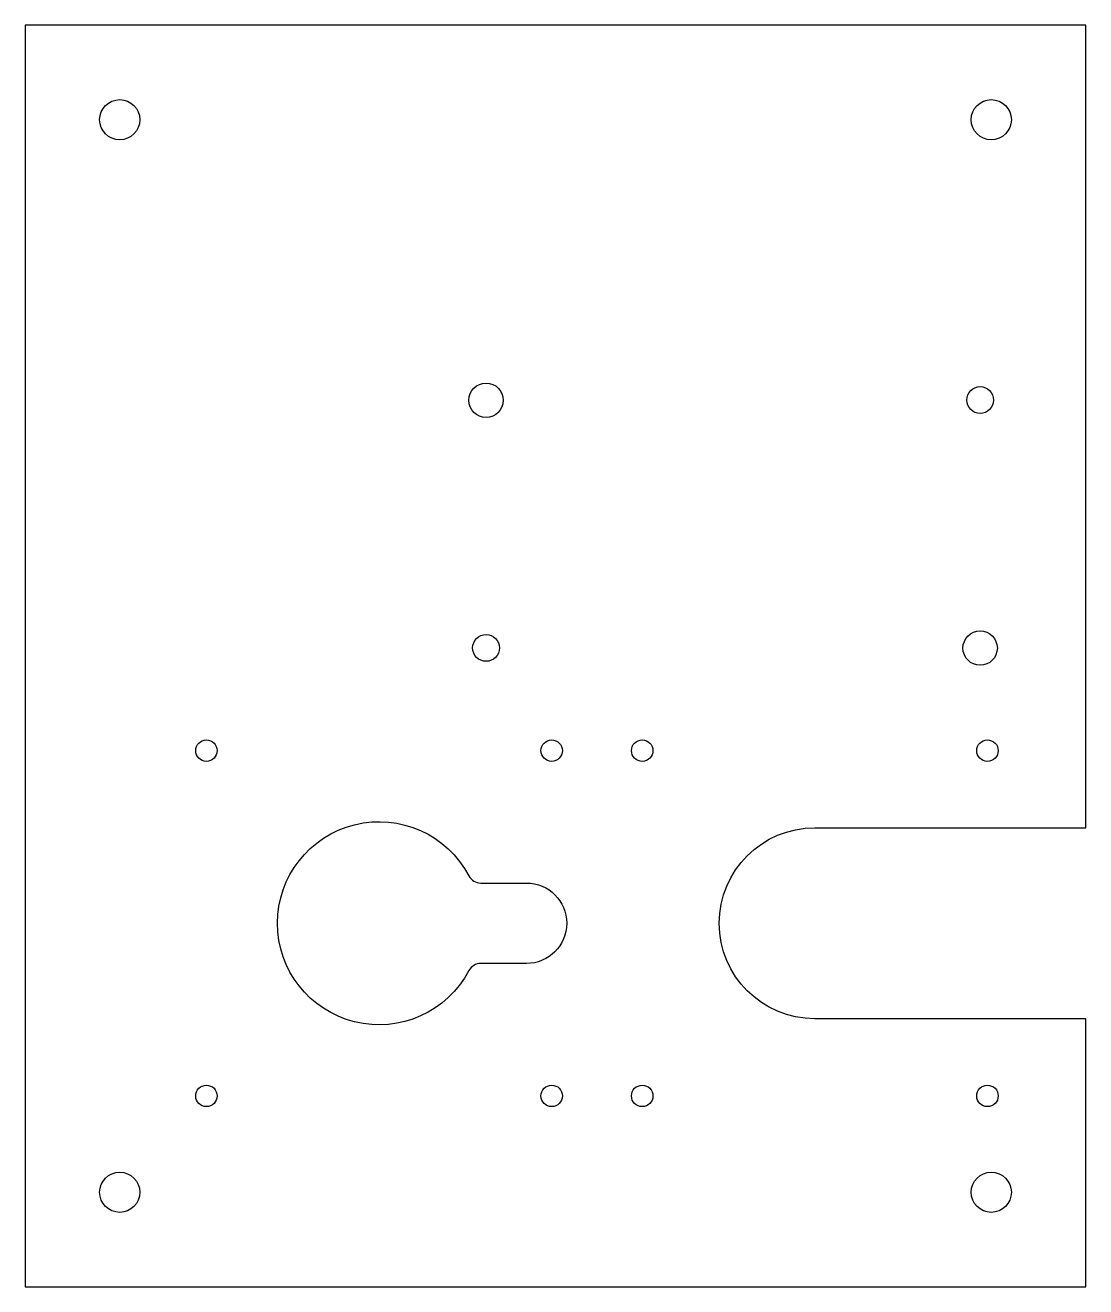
# Model space of a CAD drawing. Header units: inches. Extents: x -4.64 to 1.59, y -2.13 to 5.27.
import ezdxf

# ---------------------------------------------------------------- set-up
doc = ezdxf.new("R2010")
doc.units = ezdxf.units.IN
doc.header["$MEASUREMENT"] = 0

msp = doc.modelspace()

# ---------------------------------------------------------------- linework, layer by layer
for points in [[(1.5911, 0.561), (1.5911, 5.2742), (-4.6368, 5.2742), (-4.6368, -2.1348), (1.5911, -2.1348), (1.5911, -0.561), (0, -0.561, -1), (0, 0.561)], [(-2.0315, 0.2782, 0.278238), (-1.9618, 0.2362), (-1.6929, 0.2362, -1), (-1.6929, -0.2362), (-1.9618, -0.2362, 0.278238), (-2.0315, -0.2782, -4.039974)]]:
    msp.add_lwpolyline(points, format="xyb", close=True)
for centre, radius in [((-4.0819, 4.7193), 0.1181), ((1.0362, 4.7193), 0.1181), ((-1.9306, 3.0719), 0.1009), ((0.971, 3.0728), 0.0787), ((0.971, 1.6161), 0.1009), ((-1.9306, 1.6171), 0.0787), ((-3.5728, 1.0138), 0.063), ((-1.5453, 1.0138), 0.063), ((-1.0138, 1.0138), 0.063), ((1.0138, 1.0138), 0.063), ((-3.5728, -1.0138), 0.063), ((-1.5453, -1.0138), 0.063), ((-1.0138, -1.0138), 0.063), ((1.0138, -1.0138), 0.063), ((-4.0819, -1.5799), 0.1181), ((1.0362, -1.5799), 0.1181)]:
    msp.add_circle(centre, radius)

doc.saveas('drawing.dxf')
